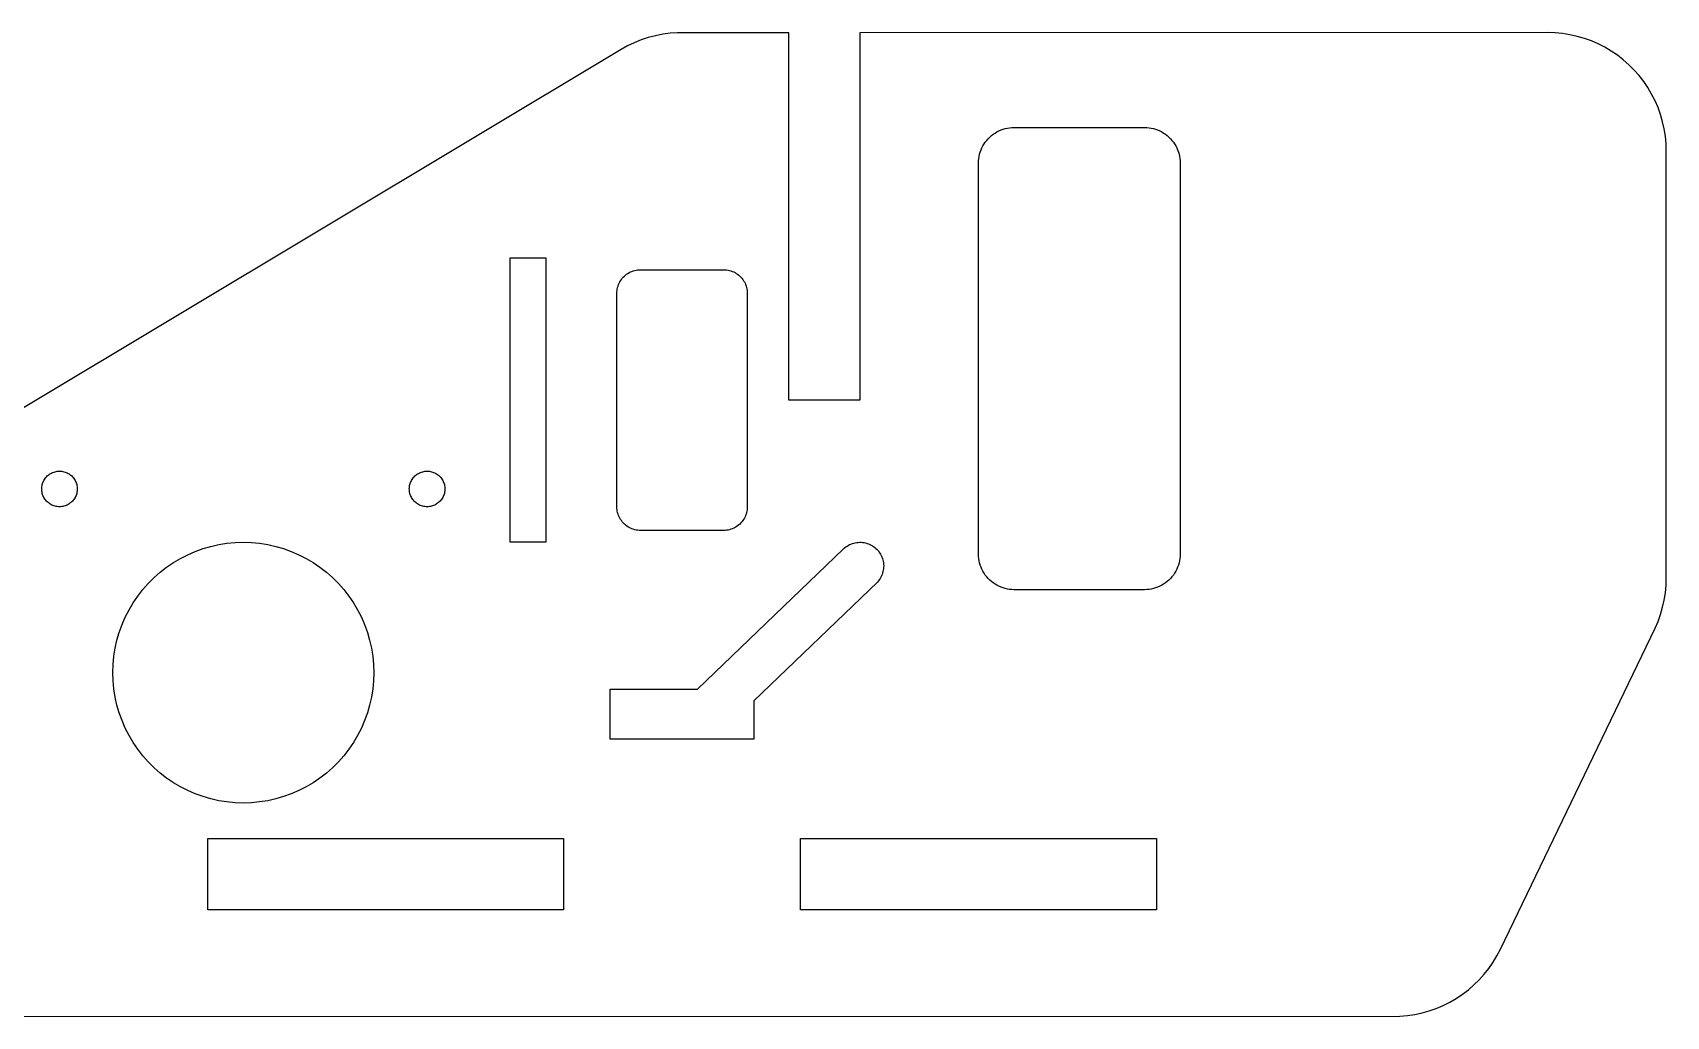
# Model space of a CAD drawing. Header units: metres. Extents: x -83 to 219, y -132 to 347.
# Drawn here: x 70.2 to 208, y -132 to -49 of the extents above; entities that cross this region are included whole.
import ezdxf

# ---------------------------------------------------------------- set-up
doc = ezdxf.new("R2010")
doc.units = ezdxf.units.M

msp = doc.modelspace()

# ---------------------------------------------------------------- linework, layer by layer
for p, q in [((122.149, -49.415), (121.553, -49.6129)), ((122.757, -49.2549), (122.149, -49.415)), ((123.373, -49.1333), (122.757, -49.2549)), ((123.996, -49.0506), (123.373, -49.1333)), ((124.622, -49.0071), (123.996, -49.0506)), ((134, -49.0062), (124.622, -49.0071)), ((134, -80), (134, -49.0062)), ((198, -49), (140, -49.0056)), ((140, -49.0056), (140, -80)), ((198.628, -49.0197), (198, -49)), ((199.253, -49.0789), (198.628, -49.0197)), ((199.874, -49.1771), (199.253, -49.0789)), ((200.487, -49.3142), (199.874, -49.1771)), ((201.09, -49.4894), (200.487, -49.3142)), ((201.681, -49.7022), (201.09, -49.4894)), ((119.855, -50.4251), (69.4746, -80.6652)), ((120.404, -50.1189), (119.855, -50.4251)), ((120.97, -49.8479), (120.404, -50.1189)), ((121.553, -49.6129), (120.97, -49.8479)), ((202.258, -49.9517), (201.681, -49.7022)), ((202.818, -50.2369), (202.258, -49.9517)), ((203.358, -50.5567), (202.818, -50.2369)), ((203.878, -50.9098), (203.358, -50.5567)), ((204.374, -51.2949), (203.878, -50.9098)), ((204.845, -51.7103), (204.374, -51.2949)), ((205.29, -52.1545), (204.845, -51.7103)), ((205.705, -52.6258), (205.29, -52.1545)), ((206.09, -53.1222), (205.705, -52.6258)), ((206.443, -53.6417), (206.09, -53.1222)), ((206.763, -54.1825), (206.443, -53.6417)), ((207.048, -54.7422), (206.763, -54.1825)), ((207.298, -55.3188), (207.048, -54.7422)), ((207.511, -55.9098), (207.298, -55.3188)), ((207.686, -56.5131), (207.511, -55.9098)), ((150.813, -57.9464), (150.946, -57.8131)), ((150.946, -57.8131), (151.088, -57.6885)), ((151.088, -57.6885), (151.237, -57.573)), ((151.237, -57.573), (151.393, -57.467)), ((151.393, -57.467), (151.555, -57.3711)), ((151.555, -57.3711), (151.723, -57.2855)), ((151.723, -57.2855), (151.896, -57.2107)), ((151.896, -57.2107), (152.073, -57.1468)), ((152.073, -57.1468), (152.254, -57.0943)), ((152.254, -57.0943), (152.438, -57.0531)), ((152.438, -57.0531), (152.624, -57.0237)), ((152.624, -57.0237), (152.812, -57.0059)), ((152.812, -57.0059), (153, -57)), ((153, -57), (164, -57)), ((164, -57), (164.188, -57.0059)), ((164.188, -57.0059), (164.376, -57.0237)), ((164.376, -57.0237), (164.562, -57.0531)), ((164.562, -57.0531), (164.746, -57.0943)), ((164.746, -57.0943), (164.927, -57.1468)), ((164.927, -57.1468), (165.104, -57.2107)), ((165.104, -57.2107), (165.277, -57.2855)), ((165.277, -57.2855), (165.445, -57.3711)), ((165.445, -57.3711), (165.607, -57.467)), ((165.607, -57.467), (165.763, -57.573)), ((165.763, -57.573), (165.912, -57.6885)), ((165.912, -57.6885), (166.054, -57.8131)), ((166.054, -57.8131), (166.187, -57.9464)), ((207.823, -57.1262), (207.686, -56.5131)), ((207.921, -57.7467), (207.823, -57.1262)), ((207.98, -58.3721), (207.921, -57.7467)), ((150.094, -59.2539), (150.147, -59.073)), ((150.147, -59.073), (150.211, -58.8956)), ((150.211, -58.8956), (150.286, -58.7227)), ((150.286, -58.7227), (150.371, -58.5547)), ((150.371, -58.5547), (150.467, -58.3925)), ((150.467, -58.3925), (150.573, -58.2366)), ((150.573, -58.2366), (150.688, -58.0877)), ((150.688, -58.0877), (150.813, -57.9464)), ((166.187, -57.9464), (166.312, -58.0877)), ((166.312, -58.0877), (166.427, -58.2366)), ((166.427, -58.2366), (166.533, -58.3925)), ((166.533, -58.3925), (166.629, -58.5547)), ((166.629, -58.5547), (166.714, -58.7227)), ((166.714, -58.7227), (166.789, -58.8956)), ((166.789, -58.8956), (166.853, -59.073)), ((166.853, -59.073), (166.906, -59.2539)), ((208, -95), (207.98, -58.3721)), ((150, -60), (150.006, -59.8116)), ((150, -93), (150, -60)), ((150.006, -59.8116), (150.024, -59.624)), ((150.024, -59.624), (150.053, -59.4379)), ((150.053, -59.4379), (150.094, -59.2539)), ((166.906, -59.2539), (166.947, -59.4379)), ((166.947, -59.4379), (166.976, -59.624)), ((166.976, -59.624), (166.994, -59.8116)), ((166.994, -59.8116), (167, -60)), ((167, -60), (167, -93)), ((110.5, -92), (110.5, -68)), ((110.5, -68), (113.5, -68)), ((113.5, -68), (113.5, -92)), ((119.64, -70.2638), (119.69, -70.1485)), ((119.69, -70.1485), (119.747, -70.0365)), ((119.747, -70.0365), (119.811, -69.9284)), ((119.811, -69.9284), (119.882, -69.8244)), ((119.882, -69.8244), (119.959, -69.7252)), ((119.959, -69.7252), (120.042, -69.6309)), ((120.042, -69.6309), (120.131, -69.5421)), ((120.131, -69.5421), (120.225, -69.459)), ((120.225, -69.459), (120.324, -69.382)), ((120.324, -69.382), (120.428, -69.3114)), ((120.428, -69.3114), (120.536, -69.2474)), ((120.536, -69.2474), (120.648, -69.1904)), ((120.648, -69.1904), (120.764, -69.1405)), ((120.764, -69.1405), (120.882, -69.0979)), ((120.882, -69.0979), (121.003, -69.0628)), ((121.003, -69.0628), (121.125, -69.0354)), ((121.125, -69.0354), (121.249, -69.0158)), ((121.249, -69.0158), (121.374, -69.004)), ((121.374, -69.004), (121.5, -69)), ((121.5, -69), (128.5, -69)), ((128.5, -69), (128.626, -69.004)), ((128.626, -69.004), (128.751, -69.0158)), ((128.751, -69.0158), (128.875, -69.0354)), ((128.875, -69.0354), (128.997, -69.0628)), ((128.997, -69.0628), (129.118, -69.0979)), ((129.118, -69.0979), (129.236, -69.1405)), ((129.236, -69.1405), (129.352, -69.1904)), ((129.352, -69.1904), (129.464, -69.2474)), ((129.464, -69.2474), (129.572, -69.3114)), ((129.572, -69.3114), (129.676, -69.382)), ((129.676, -69.382), (129.775, -69.459)), ((129.775, -69.459), (129.869, -69.5421)), ((129.869, -69.5421), (129.958, -69.6309)), ((129.958, -69.6309), (130.041, -69.7252)), ((130.041, -69.7252), (130.118, -69.8244)), ((130.118, -69.8244), (130.189, -69.9284)), ((130.189, -69.9284), (130.253, -70.0365)), ((130.253, -70.0365), (130.31, -70.1485)), ((130.31, -70.1485), (130.36, -70.2638)), ((119.5, -71), (119.504, -70.8744)), ((119.5, -89), (119.5, -71)), ((119.504, -70.8744), (119.516, -70.7493)), ((119.516, -70.7493), (119.535, -70.6252)), ((119.535, -70.6252), (119.563, -70.5026)), ((119.563, -70.5026), (119.598, -70.382)), ((119.598, -70.382), (119.64, -70.2638)), ((130.36, -70.2638), (130.402, -70.382)), ((130.402, -70.382), (130.437, -70.5026)), ((130.437, -70.5026), (130.465, -70.6252)), ((130.465, -70.6252), (130.484, -70.7493)), ((130.484, -70.7493), (130.496, -70.8744)), ((130.496, -70.8744), (130.5, -71)), ((130.5, -71), (130.5, -89)), ((140, -80), (134, -80)), ((71.1428, -86.8613), (71.1855, -86.7774)), ((71.1855, -86.7774), (71.2335, -86.6963)), ((71.2335, -86.6963), (71.2865, -86.6183)), ((71.2865, -86.6183), (71.3442, -86.5439)), ((71.3442, -86.5439), (71.4066, -86.4732)), ((71.4066, -86.4732), (71.4732, -86.4066)), ((71.4732, -86.4066), (71.5439, -86.3442)), ((71.5439, -86.3442), (71.6183, -86.2865)), ((71.6183, -86.2865), (71.6963, -86.2335)), ((71.6963, -86.2335), (71.7774, -86.1855)), ((71.7774, -86.1855), (71.8613, -86.1428)), ((71.8613, -86.1428), (71.9478, -86.1053)), ((71.9478, -86.1053), (72.0365, -86.0734)), ((72.0365, -86.0734), (72.127, -86.0471)), ((72.127, -86.0471), (72.2189, -86.0266)), ((72.2189, -86.0266), (72.312, -86.0118)), ((72.312, -86.0118), (72.4058, -86.003)), ((72.4058, -86.003), (72.5, -86)), ((72.5, -86), (72.5942, -86.003)), ((72.5942, -86.003), (72.688, -86.0118)), ((72.688, -86.0118), (72.7811, -86.0266)), ((72.7811, -86.0266), (72.873, -86.0471)), ((72.873, -86.0471), (72.9635, -86.0734)), ((72.9635, -86.0734), (73.0522, -86.1053)), ((73.0522, -86.1053), (73.1387, -86.1428)), ((73.1387, -86.1428), (73.2226, -86.1855)), ((73.2226, -86.1855), (73.3037, -86.2335)), ((73.3037, -86.2335), (73.3817, -86.2865)), ((73.3817, -86.2865), (73.4561, -86.3442)), ((73.4561, -86.3442), (73.5268, -86.4066)), ((73.5268, -86.4066), (73.5935, -86.4732)), ((73.5935, -86.4732), (73.6558, -86.5439)), ((73.6558, -86.5439), (73.7135, -86.6183)), ((73.7135, -86.6183), (73.7665, -86.6963)), ((73.7665, -86.6963), (73.8145, -86.7774)), ((73.8145, -86.7774), (73.8573, -86.8613)), ((102.143, -86.8613), (102.186, -86.7774)), ((102.186, -86.7774), (102.234, -86.6963)), ((102.234, -86.6963), (102.286, -86.6183)), ((102.286, -86.6183), (102.344, -86.5439)), ((102.344, -86.5439), (102.407, -86.4732)), ((102.407, -86.4732), (102.473, -86.4066)), ((102.473, -86.4066), (102.544, -86.3442)), ((102.544, -86.3442), (102.618, -86.2865)), ((102.618, -86.2865), (102.696, -86.2335)), ((102.696, -86.2335), (102.777, -86.1855)), ((102.777, -86.1855), (102.861, -86.1428)), ((102.861, -86.1428), (102.948, -86.1053)), ((102.948, -86.1053), (103.036, -86.0734)), ((103.036, -86.0734), (103.127, -86.0471)), ((103.127, -86.0471), (103.219, -86.0266)), ((103.219, -86.0266), (103.312, -86.0118)), ((103.312, -86.0118), (103.406, -86.003)), ((103.406, -86.003), (103.5, -86)), ((103.5, -86), (103.594, -86.003)), ((103.594, -86.003), (103.688, -86.0118)), ((103.688, -86.0118), (103.781, -86.0266)), ((103.781, -86.0266), (103.873, -86.0471)), ((103.873, -86.0471), (103.964, -86.0734)), ((103.964, -86.0734), (104.052, -86.1053)), ((104.052, -86.1053), (104.139, -86.1428)), ((104.139, -86.1428), (104.223, -86.1855)), ((104.223, -86.1855), (104.304, -86.2335)), ((104.304, -86.2335), (104.382, -86.2865)), ((104.382, -86.2865), (104.456, -86.3442)), ((104.456, -86.3442), (104.527, -86.4066)), ((104.527, -86.4066), (104.593, -86.4732)), ((104.593, -86.4732), (104.656, -86.5439)), ((104.656, -86.5439), (104.714, -86.6183)), ((104.714, -86.6183), (104.766, -86.6963)), ((104.766, -86.6963), (104.814, -86.7774)), ((104.814, -86.7774), (104.857, -86.8613)), ((71, -87.5), (71.003, -87.4058)), ((71.003, -87.5942), (71, -87.5)), ((71.003, -87.4058), (71.0118, -87.312)), ((71.0118, -87.688), (71.003, -87.5942)), ((71.0118, -87.312), (71.0266, -87.2189)), ((71.0266, -87.7811), (71.0118, -87.688)), ((71.0266, -87.2189), (71.0471, -87.127)), ((71.0471, -87.873), (71.0266, -87.7811)), ((71.0471, -87.127), (71.0734, -87.0365)), ((71.0734, -87.9635), (71.0471, -87.873)), ((71.0734, -87.0365), (71.1053, -86.9478)), ((71.1053, -88.0522), (71.0734, -87.9635)), ((71.1053, -86.9478), (71.1428, -86.8613)), ((71.1428, -88.1387), (71.1053, -88.0522)), ((71.1855, -88.2226), (71.1428, -88.1387)), ((73.8573, -88.1387), (73.8145, -88.2226)), ((73.8573, -86.8613), (73.8947, -86.9478)), ((73.8947, -88.0522), (73.8573, -88.1387)), ((73.8947, -86.9478), (73.9266, -87.0365)), ((73.9266, -87.9635), (73.8947, -88.0522)), ((73.9266, -87.0365), (73.9529, -87.127)), ((73.9529, -87.873), (73.9266, -87.9635)), ((73.9529, -87.127), (73.9734, -87.2189)), ((73.9734, -87.7811), (73.9529, -87.873)), ((73.9734, -87.2189), (73.9882, -87.312)), ((73.9882, -87.688), (73.9734, -87.7811)), ((73.9882, -87.312), (73.9971, -87.4058)), ((73.9971, -87.5942), (73.9882, -87.688)), ((73.9971, -87.4058), (74, -87.5)), ((74, -87.5), (73.9971, -87.5942)), ((102, -87.5), (102.003, -87.4058)), ((102.003, -87.5942), (102, -87.5)), ((102.003, -87.4058), (102.012, -87.312)), ((102.012, -87.688), (102.003, -87.5942)), ((102.012, -87.312), (102.027, -87.2189)), ((102.027, -87.7811), (102.012, -87.688)), ((102.027, -87.2189), (102.047, -87.127)), ((102.047, -87.873), (102.027, -87.7811)), ((102.047, -87.127), (102.073, -87.0365)), ((102.073, -87.9635), (102.047, -87.873)), ((102.073, -87.0365), (102.105, -86.9478)), ((102.105, -88.0522), (102.073, -87.9635)), ((102.105, -86.9478), (102.143, -86.8613)), ((102.143, -88.1387), (102.105, -88.0522)), ((102.186, -88.2226), (102.143, -88.1387)), ((104.857, -88.1387), (104.814, -88.2226)), ((104.857, -86.8613), (104.895, -86.9478)), ((104.895, -88.0522), (104.857, -88.1387)), ((104.895, -86.9478), (104.927, -87.0365)), ((104.927, -87.9635), (104.895, -88.0522)), ((104.927, -87.0365), (104.953, -87.127)), ((104.953, -87.873), (104.927, -87.9635)), ((104.953, -87.127), (104.973, -87.2189)), ((104.973, -87.7811), (104.953, -87.873)), ((104.973, -87.2189), (104.988, -87.312)), ((104.988, -87.688), (104.973, -87.7811)), ((104.988, -87.312), (104.997, -87.4058)), ((104.997, -87.5942), (104.988, -87.688)), ((104.997, -87.4058), (105, -87.5)), ((105, -87.5), (104.997, -87.5942)), ((71.2335, -88.3037), (71.1855, -88.2226)), ((71.2865, -88.3817), (71.2335, -88.3037)), ((71.3442, -88.4561), (71.2865, -88.3817)), ((71.4066, -88.5268), (71.3442, -88.4561)), ((71.4732, -88.5935), (71.4066, -88.5268)), ((71.5439, -88.6558), (71.4732, -88.5935)), ((71.6183, -88.7135), (71.5439, -88.6558)), ((71.6963, -88.7665), (71.6183, -88.7135)), ((71.7774, -88.8145), (71.6963, -88.7665)), ((71.8613, -88.8573), (71.7774, -88.8145)), ((71.9478, -88.8947), (71.8613, -88.8573)), ((72.0365, -88.9266), (71.9478, -88.8947)), ((72.127, -88.9529), (72.0365, -88.9266)), ((72.2189, -88.9734), (72.127, -88.9529)), ((72.312, -88.9882), (72.2189, -88.9734)), ((72.4058, -88.9971), (72.312, -88.9882)), ((72.5, -89), (72.4058, -88.9971)), ((72.5942, -88.9971), (72.5, -89)), ((72.688, -88.9882), (72.5942, -88.9971)), ((72.7811, -88.9734), (72.688, -88.9882)), ((72.873, -88.9529), (72.7811, -88.9734)), ((72.9635, -88.9266), (72.873, -88.9529)), ((73.0522, -88.8947), (72.9635, -88.9266)), ((73.1387, -88.8573), (73.0522, -88.8947)), ((73.2226, -88.8145), (73.1387, -88.8573)), ((73.3037, -88.7665), (73.2226, -88.8145)), ((73.3817, -88.7135), (73.3037, -88.7665)), ((73.4561, -88.6558), (73.3817, -88.7135)), ((73.5268, -88.5935), (73.4561, -88.6558)), ((73.5935, -88.5268), (73.5268, -88.5935)), ((73.6558, -88.4561), (73.5935, -88.5268)), ((73.7135, -88.3817), (73.6558, -88.4561)), ((73.7665, -88.3037), (73.7135, -88.3817)), ((73.8145, -88.2226), (73.7665, -88.3037)), ((102.234, -88.3037), (102.186, -88.2226)), ((102.286, -88.3817), (102.234, -88.3037)), ((102.344, -88.4561), (102.286, -88.3817)), ((102.407, -88.5268), (102.344, -88.4561)), ((102.473, -88.5935), (102.407, -88.5268)), ((102.544, -88.6558), (102.473, -88.5935)), ((102.618, -88.7135), (102.544, -88.6558)), ((102.696, -88.7665), (102.618, -88.7135)), ((102.777, -88.8145), (102.696, -88.7665)), ((102.861, -88.8573), (102.777, -88.8145)), ((102.948, -88.8947), (102.861, -88.8573)), ((103.036, -88.9266), (102.948, -88.8947)), ((103.127, -88.9529), (103.036, -88.9266)), ((103.219, -88.9734), (103.127, -88.9529)), ((103.312, -88.9882), (103.219, -88.9734)), ((103.406, -88.9971), (103.312, -88.9882)), ((103.5, -89), (103.406, -88.9971)), ((103.594, -88.9971), (103.5, -89)), ((103.688, -88.9882), (103.594, -88.9971)), ((103.781, -88.9734), (103.688, -88.9882)), ((103.873, -88.9529), (103.781, -88.9734)), ((103.964, -88.9266), (103.873, -88.9529)), ((104.052, -88.8947), (103.964, -88.9266)), ((104.139, -88.8573), (104.052, -88.8947)), ((104.223, -88.8145), (104.139, -88.8573)), ((104.304, -88.7665), (104.223, -88.8145)), ((104.382, -88.7135), (104.304, -88.7665)), ((104.456, -88.6558), (104.382, -88.7135)), ((104.527, -88.5935), (104.456, -88.6558)), ((104.593, -88.5268), (104.527, -88.5935)), ((104.656, -88.4561), (104.593, -88.5268)), ((104.714, -88.3817), (104.656, -88.4561)), ((104.766, -88.3037), (104.714, -88.3817)), ((104.814, -88.2226), (104.766, -88.3037)), ((119.504, -89.1256), (119.5, -89)), ((119.516, -89.2507), (119.504, -89.1256)), ((119.535, -89.3748), (119.516, -89.2507)), ((119.563, -89.4974), (119.535, -89.3748)), ((119.598, -89.618), (119.563, -89.4974)), ((130.437, -89.4974), (130.402, -89.618)), ((130.465, -89.3748), (130.437, -89.4974)), ((130.484, -89.2507), (130.465, -89.3748)), ((130.496, -89.1256), (130.484, -89.2507)), ((130.5, -89), (130.496, -89.1256)), ((119.64, -89.7362), (119.598, -89.618)), ((119.69, -89.8515), (119.64, -89.7362)), ((119.747, -89.9635), (119.69, -89.8515)), ((119.811, -90.0716), (119.747, -89.9635)), ((119.882, -90.1756), (119.811, -90.0716)), ((119.959, -90.2748), (119.882, -90.1756)), ((120.042, -90.3691), (119.959, -90.2748)), ((120.131, -90.4579), (120.042, -90.3691)), ((120.225, -90.541), (120.131, -90.4579)), ((120.324, -90.618), (120.225, -90.541)), ((120.428, -90.6886), (120.324, -90.618)), ((120.536, -90.7526), (120.428, -90.6886)), ((120.648, -90.8096), (120.536, -90.7526)), ((120.764, -90.8595), (120.648, -90.8096)), ((120.882, -90.9021), (120.764, -90.8595)), ((121.003, -90.9372), (120.882, -90.9021)), ((129.118, -90.9021), (128.997, -90.9372)), ((129.236, -90.8595), (129.118, -90.9021)), ((129.352, -90.8096), (129.236, -90.8595)), ((129.464, -90.7526), (129.352, -90.8096)), ((129.572, -90.6886), (129.464, -90.7526)), ((129.676, -90.618), (129.572, -90.6886)), ((129.775, -90.541), (129.676, -90.618)), ((129.869, -90.4579), (129.775, -90.541)), ((129.958, -90.3691), (129.869, -90.4579)), ((130.041, -90.2748), (129.958, -90.3691)), ((130.118, -90.1756), (130.041, -90.2748)), ((130.189, -90.0716), (130.118, -90.1756)), ((130.253, -89.9635), (130.189, -90.0716)), ((130.31, -89.8515), (130.253, -89.9635)), ((130.36, -89.7362), (130.31, -89.8515)), ((130.402, -89.618), (130.36, -89.7362)), ((85.2644, -92.3456), (85.9388, -92.1949)), ((85.9388, -92.1949), (86.6213, -92.0867)), ((86.6213, -92.0867), (87.3093, -92.0217)), ((87.3093, -92.0217), (88, -92)), ((88, -92), (88.6907, -92.0217)), ((88.6907, -92.0217), (89.3787, -92.0867)), ((89.3787, -92.0867), (90.0612, -92.1949)), ((90.0612, -92.1949), (90.7356, -92.3456)), ((113.5, -92), (110.5, -92)), ((121.125, -90.9646), (121.003, -90.9372)), ((121.249, -90.9842), (121.125, -90.9646)), ((121.374, -90.996), (121.249, -90.9842)), ((121.5, -91), (121.374, -90.996)), ((128.5, -91), (121.5, -91)), ((128.626, -90.996), (128.5, -91)), ((128.751, -90.9842), (128.626, -90.996)), ((128.875, -90.9646), (128.751, -90.9842)), ((128.997, -90.9372), (128.875, -90.9646)), ((138.908, -92.3241), (139.016, -92.2589)), ((139.016, -92.2589), (139.127, -92.2005)), ((139.127, -92.2005), (139.242, -92.1493)), ((139.242, -92.1493), (139.36, -92.1053)), ((139.36, -92.1053), (139.48, -92.0688)), ((139.48, -92.0688), (139.602, -92.04)), ((139.602, -92.04), (139.726, -92.0189)), ((139.726, -92.0189), (139.851, -92.0056)), ((139.851, -92.0056), (139.976, -92.0002)), ((139.976, -92.0002), (140.102, -92.0026)), ((140.102, -92.0026), (140.227, -92.013)), ((140.227, -92.013), (140.352, -92.0311)), ((140.352, -92.0311), (140.474, -92.0571)), ((140.474, -92.0571), (140.596, -92.0907)), ((140.596, -92.0907), (140.714, -92.1319)), ((140.714, -92.1319), (140.83, -92.1804)), ((140.83, -92.1804), (140.943, -92.2361)), ((140.943, -92.2361), (141.052, -92.2988)), ((141.052, -92.2988), (141.156, -92.3682)), ((82.1059, -93.7124), (82.7007, -93.3606)), ((82.7007, -93.3606), (83.3164, -93.0469)), ((83.3164, -93.0469), (83.9506, -92.7725)), ((83.9506, -92.7725), (84.6008, -92.5384)), ((84.6008, -92.5384), (85.2644, -92.3456)), ((90.7356, -92.3456), (91.3992, -92.5384)), ((91.3992, -92.5384), (92.0494, -92.7725)), ((92.0494, -92.7725), (92.6836, -93.0469)), ((92.6836, -93.0469), (93.2993, -93.3606)), ((93.2993, -93.3606), (93.8941, -93.7124)), ((126.304, -104.4), (138.614, -92.5583)), ((138.614, -92.5583), (138.707, -92.4742)), ((138.707, -92.4742), (138.805, -92.396)), ((138.805, -92.396), (138.908, -92.3241)), ((141.156, -92.3682), (141.257, -92.444)), ((141.257, -92.444), (141.352, -92.526)), ((141.352, -92.526), (141.442, -92.6138)), ((141.442, -92.6138), (141.526, -92.707)), ((141.526, -92.707), (141.604, -92.8054)), ((141.604, -92.8054), (141.676, -92.9085)), ((141.676, -92.9085), (141.741, -93.0159)), ((141.741, -93.0159), (141.799, -93.1271)), ((141.799, -93.1271), (141.851, -93.2419)), ((141.851, -93.2419), (141.895, -93.3596)), ((141.895, -93.3596), (141.931, -93.4798)), ((141.931, -93.4798), (141.96, -93.6021)), ((141.96, -93.6021), (141.981, -93.7259)), ((150.006, -93.1884), (150, -93)), ((150.024, -93.376), (150.006, -93.1884)), ((150.053, -93.5621), (150.024, -93.376)), ((150.094, -93.7461), (150.053, -93.5621)), ((166.947, -93.5621), (166.906, -93.7461)), ((166.976, -93.376), (166.947, -93.5621)), ((166.994, -93.1884), (166.976, -93.376)), ((167, -93), (166.994, -93.1884)), ((79.9814, -95.47), (80.47, -94.9814)), ((80.47, -94.9814), (80.9883, -94.5244)), ((80.9883, -94.5244), (81.5344, -94.1008)), ((81.5344, -94.1008), (82.1059, -93.7124)), ((93.8941, -93.7124), (94.4656, -94.1008)), ((94.4656, -94.1008), (95.0117, -94.5244)), ((95.0117, -94.5244), (95.53, -94.9814)), ((95.53, -94.9814), (96.0186, -95.47)), ((141.701, -95.0516), (141.632, -95.1564)), ((141.764, -94.9427), (141.701, -95.0516)), ((141.82, -94.8301), (141.764, -94.9427)), ((141.868, -94.7142), (141.82, -94.8301)), ((141.909, -94.5955), (141.868, -94.7142)), ((141.943, -94.4745), (141.909, -94.5955)), ((141.969, -94.3515), (141.943, -94.4745)), ((141.987, -94.2272), (141.969, -94.3515)), ((141.981, -93.7259), (141.994, -93.8509)), ((141.997, -94.102), (141.987, -94.2272)), ((141.994, -93.8509), (142, -93.9764)), ((142, -93.9764), (141.997, -94.102)), ((150.147, -93.927), (150.094, -93.7461)), ((150.211, -94.1044), (150.147, -93.927)), ((150.286, -94.2773), (150.211, -94.1044)), ((150.371, -94.4453), (150.286, -94.2773)), ((150.467, -94.6075), (150.371, -94.4453)), ((150.573, -94.7634), (150.467, -94.6075)), ((150.688, -94.9123), (150.573, -94.7634)), ((150.813, -95.0536), (150.688, -94.9123)), ((150.946, -95.1869), (150.813, -95.0536)), ((166.187, -95.0536), (166.054, -95.1869)), ((166.312, -94.9123), (166.187, -95.0536)), ((166.427, -94.7634), (166.312, -94.9123)), ((166.533, -94.6075), (166.427, -94.7634)), ((166.629, -94.4453), (166.533, -94.6075)), ((166.714, -94.2773), (166.629, -94.4453)), ((166.789, -94.1044), (166.714, -94.2773)), ((166.853, -93.927), (166.789, -94.1044)), ((166.906, -93.7461), (166.853, -93.927)), ((207.98, -95.6279), (208, -95)), ((79.1008, -96.5344), (79.5244, -95.9883)), ((79.5244, -95.9883), (79.9814, -95.47)), ((96.0186, -95.47), (96.4756, -95.9883)), ((96.4756, -95.9883), (96.8992, -96.5344)), ((141.474, -95.3518), (131.05, -105.379)), ((141.556, -95.2565), (141.474, -95.3518)), ((141.632, -95.1564), (141.556, -95.2565)), ((151.088, -95.3115), (150.946, -95.1869)), ((151.237, -95.427), (151.088, -95.3115)), ((151.393, -95.533), (151.237, -95.427)), ((151.555, -95.6289), (151.393, -95.533)), ((151.723, -95.7145), (151.555, -95.6289)), ((151.896, -95.7893), (151.723, -95.7145)), ((152.073, -95.8532), (151.896, -95.7893)), ((152.254, -95.9057), (152.073, -95.8532)), ((152.438, -95.9469), (152.254, -95.9057)), ((152.624, -95.9763), (152.438, -95.9469)), ((152.812, -95.9941), (152.624, -95.9763)), ((153, -96), (152.812, -95.9941)), ((164, -96), (153, -96)), ((164.188, -95.9941), (164, -96)), ((164.376, -95.9763), (164.188, -95.9941)), ((164.562, -95.9469), (164.376, -95.9763)), ((164.746, -95.9057), (164.562, -95.9469)), ((164.927, -95.8532), (164.746, -95.9057)), ((165.104, -95.7893), (164.927, -95.8532)), ((165.277, -95.7145), (165.104, -95.7893)), ((165.445, -95.6289), (165.277, -95.7145)), ((165.607, -95.533), (165.445, -95.6289)), ((165.763, -95.427), (165.607, -95.533)), ((165.912, -95.3115), (165.763, -95.427)), ((166.054, -95.1869), (165.912, -95.3115)), ((207.823, -96.8738), (207.921, -96.2533)), ((207.921, -96.2533), (207.98, -95.6279)), ((78.0469, -98.3164), (78.3606, -97.7007)), ((78.3606, -97.7007), (78.7124, -97.1059)), ((78.7124, -97.1059), (79.1008, -96.5344)), ((96.8992, -96.5344), (97.2876, -97.1059)), ((97.2876, -97.1059), (97.6394, -97.7007)), ((97.6394, -97.7007), (97.9531, -98.3164)), ((207.511, -98.0902), (207.686, -97.4869)), ((207.686, -97.4869), (207.823, -96.8738)), ((77.5384, -99.6008), (77.7725, -98.9506)), ((77.7725, -98.9506), (78.0469, -98.3164)), ((97.9531, -98.3164), (98.2275, -98.9506)), ((98.2275, -98.9506), (98.4616, -99.6008)), ((207.048, -99.2578), (207.298, -98.6812)), ((207.298, -98.6812), (207.511, -98.0902)), ((77.1949, -100.939), (77.3456, -100.264)), ((77.3456, -100.264), (77.5384, -99.6008)), ((98.4616, -99.6008), (98.6544, -100.264)), ((98.6544, -100.264), (98.8051, -100.939)), ((194.01, -126.338), (207.048, -99.2578)), ((77.0217, -102.309), (77.0867, -101.621)), ((77.0867, -101.621), (77.1949, -100.939)), ((98.8051, -100.939), (98.9133, -101.621)), ((98.9133, -101.621), (98.9783, -102.309)), ((77, -103), (77.0217, -102.309)), ((77.0217, -103.691), (77, -103)), ((98.9783, -102.309), (99, -103)), ((99, -103), (98.9783, -103.691)), ((77.0867, -104.379), (77.0217, -103.691)), ((77.1949, -105.061), (77.0867, -104.379)), ((98.9133, -104.379), (98.8051, -105.061)), ((98.9783, -103.691), (98.9133, -104.379)), ((118.95, -108.6), (118.95, -104.4)), ((118.95, -104.4), (126.304, -104.4)), ((77.3456, -105.736), (77.1949, -105.061)), ((77.5384, -106.399), (77.3456, -105.736)), ((98.6544, -105.736), (98.4616, -106.399)), ((98.8051, -105.061), (98.6544, -105.736)), ((131.05, -105.379), (131.05, -108.6)), ((77.7725, -107.049), (77.5384, -106.399)), ((78.0469, -107.684), (77.7725, -107.049)), ((98.2275, -107.049), (97.9531, -107.684)), ((98.4616, -106.399), (98.2275, -107.049)), ((78.3606, -108.299), (78.0469, -107.684)), ((78.7124, -108.894), (78.3606, -108.299)), ((97.6394, -108.299), (97.2876, -108.894)), ((97.9531, -107.684), (97.6394, -108.299)), ((131.05, -108.6), (118.95, -108.6)), ((79.1008, -109.466), (78.7124, -108.894)), ((79.5244, -110.012), (79.1008, -109.466)), ((79.9814, -110.53), (79.5244, -110.012)), ((96.4756, -110.012), (96.0186, -110.53)), ((96.8992, -109.466), (96.4756, -110.012)), ((97.2876, -108.894), (96.8992, -109.466)), ((80.47, -111.019), (79.9814, -110.53)), ((80.9883, -111.476), (80.47, -111.019)), ((81.5344, -111.899), (80.9883, -111.476)), ((95.0117, -111.476), (94.4656, -111.899)), ((95.53, -111.019), (95.0117, -111.476)), ((96.0186, -110.53), (95.53, -111.019)), ((82.1059, -112.288), (81.5344, -111.899)), ((82.7007, -112.639), (82.1059, -112.288)), ((83.3164, -112.953), (82.7007, -112.639)), ((83.9506, -113.228), (83.3164, -112.953)), ((92.6836, -112.953), (92.0494, -113.228)), ((93.2993, -112.639), (92.6836, -112.953)), ((93.8941, -112.288), (93.2993, -112.639)), ((94.4656, -111.899), (93.8941, -112.288)), ((84.6008, -113.462), (83.9506, -113.228)), ((85.2644, -113.654), (84.6008, -113.462)), ((85.9388, -113.805), (85.2644, -113.654)), ((86.6213, -113.913), (85.9388, -113.805)), ((87.3093, -113.978), (86.6213, -113.913)), ((88, -114), (87.3093, -113.978)), ((88.6907, -113.978), (88, -114)), ((89.3787, -113.913), (88.6907, -113.978)), ((90.0612, -113.805), (89.3787, -113.913)), ((90.7356, -113.654), (90.0612, -113.805)), ((91.3992, -113.462), (90.7356, -113.654)), ((92.0494, -113.228), (91.3992, -113.462)), ((85, -123), (85, -117)), ((85, -117), (115, -117)), ((115, -117), (115, -123)), ((135, -123), (135, -117)), ((135, -117), (165, -117)), ((165, -117), (165, -123)), ((115, -123), (85, -123)), ((165, -123), (135, -123)), ((193.72, -126.895), (194.01, -126.338)), ((192.648, -128.443), (193.038, -127.95)), ((193.038, -127.95), (193.395, -127.433)), ((193.395, -127.433), (193.72, -126.895)), ((191.305, -129.762), (191.78, -129.35)), ((191.78, -129.35), (192.228, -128.91)), ((192.228, -128.91), (192.648, -128.443)), ((189.177, -131.086), (189.739, -130.806)), ((189.739, -130.806), (190.283, -130.491)), ((190.283, -130.491), (190.806, -130.142)), ((190.806, -130.142), (191.305, -129.762)), ((65, -132), (185.539, -131.985)), ((185.539, -131.985), (186.165, -131.932)), ((186.165, -131.932), (186.786, -131.839)), ((186.786, -131.839), (187.401, -131.708)), ((187.401, -131.708), (188.005, -131.538)), ((188.005, -131.538), (188.598, -131.33)), ((188.598, -131.33), (189.177, -131.086))]:
    msp.add_line(p, q)

doc.saveas('drawing.dxf')
